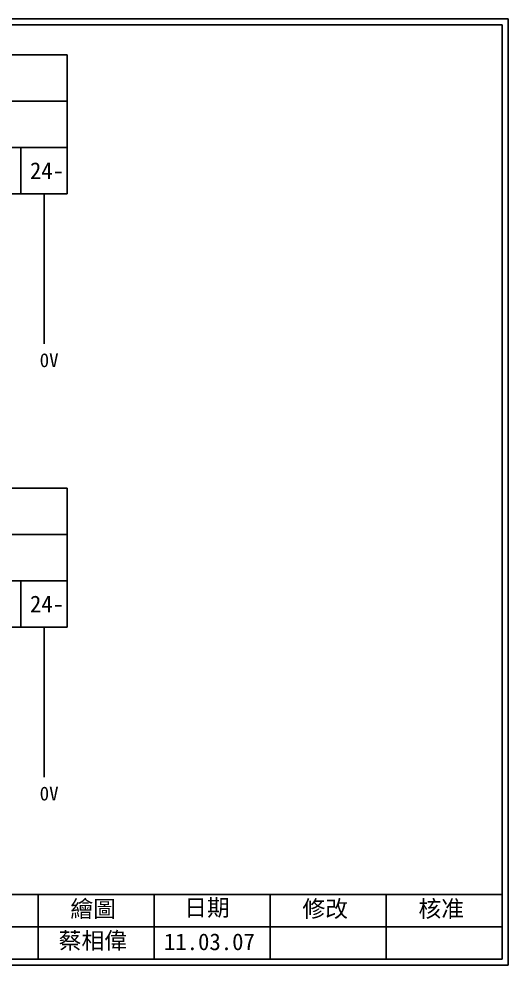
# Model space of a CAD drawing. Extents: x 10 to 297, y 3 to 207.
# Drawn here: x 191.6 to 297, y 3 to 207 of the extents above; entities that cross this region are included whole.
import ezdxf

# ---------------------------------------------------------------- set-up
doc = ezdxf.new("R2010")
doc.units = 0
doc.layers.get('0').update_dxf_attribs({"linetype": 'CONTINUOUS'})
doc.layers.add('圖框層', color=7, linetype='CONTINUOUS')
doc.layers.add('標尺寸層', color=3, linetype='CONTINUOUS')
doc.styles.add('STSL', font='KAIU.TTF')

msp = doc.modelspace()

# ---------------------------------------------------------------- linework, layer by layer
for p, q in [((202.03, 199.23), (22.03, 199.23)), ((202.03, 189.23), (202.03, 199.23)), ((202.03, 189.23), (22.03, 189.23)), ((202.03, 179.23), (202.03, 189.23)), ((192.03, 179.23), (182.03, 179.23)), ((192.03, 169.23), (192.03, 179.23)), ((202.03, 179.23), (192.03, 179.23)), ((202.03, 169.23), (202.03, 179.23)), ((182.03, 169.23), (192.03, 169.23)), ((192.03, 169.23), (202.03, 169.23)), ((202.03, 105.81), (22.03, 105.81)), ((202.03, 95.81), (202.03, 105.81)), ((202.03, 95.81), (22.03, 95.81)), ((202.03, 85.81), (202.03, 95.81)), ((192.03, 85.81), (182.03, 85.81)), ((192.03, 75.81), (192.03, 85.81)), ((202.03, 85.81), (192.03, 85.81)), ((202.03, 75.81), (202.03, 85.81)), ((182.03, 75.81), (192.03, 75.81)), ((192.03, 75.81), (202.03, 75.81))]:
    msp.add_line(p, q)
at = {"layer": '圖框層', "color": 7}
for p, q in [((297, 206.97), (10, 206.97)), ((297, 3), (297, 206.97)), ((295.75, 205.72), (11.25, 205.72)), ((295.75, 4.25), (295.75, 205.72)), ((11.25, 18.25), (295.75, 18.25)), ((195.75, 4.25), (195.75, 18.25)), ((220.75, 4.25), (220.75, 18.25)), ((245.75, 4.25), (245.75, 18.25)), ((270.75, 4.25), (270.75, 18.25)), ((145.75, 11.25), (295.75, 11.25)), ((11.25, 4.25), (295.75, 4.25)), ((10, 3), (297, 3))]:
    msp.add_line(p, q, dxfattribs=at)
at = {"layer": '標尺寸層', "color": 7}
for p, q in [((197.03, 169.23), (197.03, 136.93)), ((197.03, 75.81), (197.03, 43.51))]:
    msp.add_line(p, q, dxfattribs=at)

# ---------------------------------------------------------------- texts
at = {"layer": '圖框層', "color": 4, "style": 'STSL'}
for s, height, p in [('24-', 3.6, (193.99, 172.46)), ('0V', 3, (196.08, 131.9)), ('24-', 3.6, (193.99, 79.05)), ('0V', 3, (196.08, 38.48)), ('繪圖', 3.6, (202.69, 13.34)), ('日期', 3.6, (227.22, 13.59)), ('修改', 3.6, (252.69, 13.34)), ('核准', 3.6, (277.69, 13.34)), ('蔡相偉', 3.6, (200.18, 6.47)), ('11.03.07', 3.6, (222.86, 6.22))]:
    msp.add_text(s, height=height, dxfattribs=at).set_placement(p)

doc.saveas('drawing.dxf')
